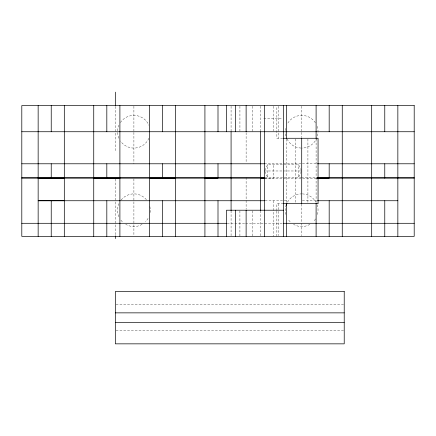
<?xml version="1.0" encoding="UTF-8"?>
<svg xmlns="http://www.w3.org/2000/svg" width="436" height="436" viewBox="0 0 436 436"><rect width="100%" height="100%" fill="white"/><g stroke="black" fill="none" stroke-linecap="round" stroke-linejoin="round"><path stroke-width="0.33" stroke-dasharray="2.18 1.64" d="M264.734 170.383L267.704 164.437L298.442 164.437L301.412 170.383M301.412 171.571L298.442 177.517L298.442 164.437M263.78 118.657L282.746 118.657M282.762 138.277L276.86 138.277L276.86 106.242M264.434 163.783L302.055 163.783M302.388 163.783L317.441 163.783M264.434 170.977L301.058 170.977M265.088 177.517L301.036 177.517M301.385 177.517L317.408 177.517M265.088 178.171L273.59 178.177L273.59 163.783M316.1 178.171L317.408 178.171M264.434 178.171L317.441 178.171M265.088 200.74L286.67 200.74M302.35 200.734L317.441 200.734M283.4 203.677L276.86 203.677L276.86 210.49M227.156 223.297L244.95 223.297M245.626 223.297L282.746 223.297M116.003 304.606L343.541 304.606M116.003 330.766L344.222 330.766M264.734 171.571L267.704 177.517L267.704 164.437M316.1 139.079L316.1 202.729M307.914 138.959L307.914 203.677M301.712 106.231L301.712 131.056M301.712 132.391L301.712 137.623M301.712 204.086L301.712 235.723M295.51 138.959L295.51 203.677M286.67 139.079L286.67 202.729M278.31 106.242L278.31 138.277M278.31 203.677L278.31 235.696M276.86 211.171L276.86 236.377M273.59 106.231L273.59 131.083M273.59 200.74L273.59 236.377M260.51 106.248L260.51 131.067M260.51 210.692L260.51 236.377M252.319 106.248L252.319 131.737M252.335 210.888L252.335 236.377M246.122 132.648L246.122 163.108M246.122 177.517L246.122 199.841M246.122 200.522L246.122 209.313M239.925 106.248L239.925 131.067M239.909 210.888L239.909 236.377M231.08 106.248L231.08 131.067M231.08 210.692L231.08 235.723M133.901 106.231L133.901 131.056M133.901 132.419L133.901 163.783M133.901 178.88L133.901 235.723M115.322 106.449L115.322 152.055M115.322 179.011L115.322 235.189M317.146 204.822A16.35 16.35 0 0 1 317.146 215.613M315.56 218.91A16.35 16.35 0 0 1 313.271 221.777M309.887 224.377A16.35 16.35 0 0 1 293.537 224.377M290.153 221.777A16.35 16.35 0 0 1 287.864 218.91M285.918 214.447A16.35 16.35 0 0 1 285.918 205.983M287.553 202.042A16.35 16.35 0 0 1 301.712 193.867M302.317 193.878A16.35 16.35 0 0 1 315.871 202.042M149.842 206.577A16.35 16.35 0 0 1 149.842 213.858M148.06 218.392A16.35 16.35 0 0 1 145.46 221.777M142.076 224.377A16.35 16.35 0 0 1 125.726 224.377M122.342 221.777A16.35 16.35 0 0 1 120.391 219.422M118.914 216.757A16.35 16.35 0 0 1 118.914 203.677M121.121 200.02A16.35 16.35 0 0 1 147.412 201.012M317.146 126.342A16.35 16.35 0 0 1 301.712 148.087M301.107 148.077A16.35 16.35 0 0 1 286.981 138.833M285.918 135.967A16.35 16.35 0 0 1 285.362 131.737M285.406 130.522A16.35 16.35 0 0 1 285.918 127.503M287.864 123.045A16.35 16.35 0 0 1 315.56 123.045M148.889 138.277A16.35 16.35 0 0 1 120.391 140.942M118.914 138.277A16.35 16.35 0 0 1 118.914 125.197M120.391 122.532A16.35 16.35 0 0 1 148.889 125.197"/><path stroke-width="0.65" d="M21.8 178.193L264.434 178.171L260.51 178.171M93.74 178.171L119.9 178.171M149.33 178.171L175.49 178.171M21.8 131.737L414.2 131.737M283.4 138.277L318.062 138.277L318.062 203.677L283.4 203.677M21.8 163.783L264.434 163.783M317.408 163.783L414.2 163.783M21.8 177.517L264.434 177.517M317.408 177.517L414.2 177.517M38.15 178.193L64.31 178.171M317.408 178.171L329.18 178.177L329.18 163.783M317.441 178.171L414.2 178.171M64.31 200.734L38.15 200.745L264.434 200.74M317.408 200.734L397.85 200.734M283.4 210.217L226.502 210.217L226.502 236.377M21.8 223.297L226.502 223.297M283.4 223.297L414.2 223.297M115.322 312.857L344.222 312.857M115.322 322.515L344.222 322.515M204.92 178.171L218 178.182L218 163.783M397.85 105.577L397.85 236.377M384.77 105.577L384.77 131.737M384.77 163.783L384.77 178.171M384.77 200.734L384.77 236.377M371.69 105.577L371.69 236.377M342.26 105.577L342.26 236.377M329.18 105.577L329.18 131.737M329.18 200.734L329.18 236.377M316.1 105.577L316.1 138.414M316.1 203.389L316.1 236.377M301.712 138.277L301.712 203.677M286.67 105.577L286.67 138.414M286.67 203.394L286.67 236.377M283.4 105.577L283.4 236.377M264.434 105.577L264.434 236.377M260.51 131.737L260.51 210.692M246.122 105.577L246.122 131.737M246.122 210.217L246.122 236.377M235.478 105.577L235.478 131.737M235.478 210.217L235.478 236.377M231.08 131.737L231.08 210.692M226.502 105.577L226.502 131.737M218 105.577L218 131.737M218 200.74L218 236.377M204.92 105.577L204.92 236.377M175.49 105.577L175.49 236.377M162.41 105.577L162.41 131.737M162.41 163.783L162.41 178.188M162.41 200.74L162.41 236.377M149.33 105.577L149.33 236.377M119.9 105.577L119.9 236.377M115.322 92.154L115.322 105.768M115.322 235.865L115.322 238.574M106.82 105.577L106.82 131.737M106.82 163.783L106.82 178.188M106.82 200.745L106.82 236.377M93.74 105.577L93.74 236.377M64.31 105.577L64.31 236.377M51.23 105.577L51.23 131.737M51.23 163.783L51.23 178.193M51.23 200.745L51.23 236.377M38.15 105.577L38.15 236.377M286.087 205.4A16.35 16.35 0 0 1 286.981 203.121M414.2 105.577L21.8 105.577L21.8 236.377L414.2 236.377L414.2 105.577M344.222 291.526L115.322 291.526L115.322 343.846L344.222 343.846L344.222 291.526"/></g></svg>
